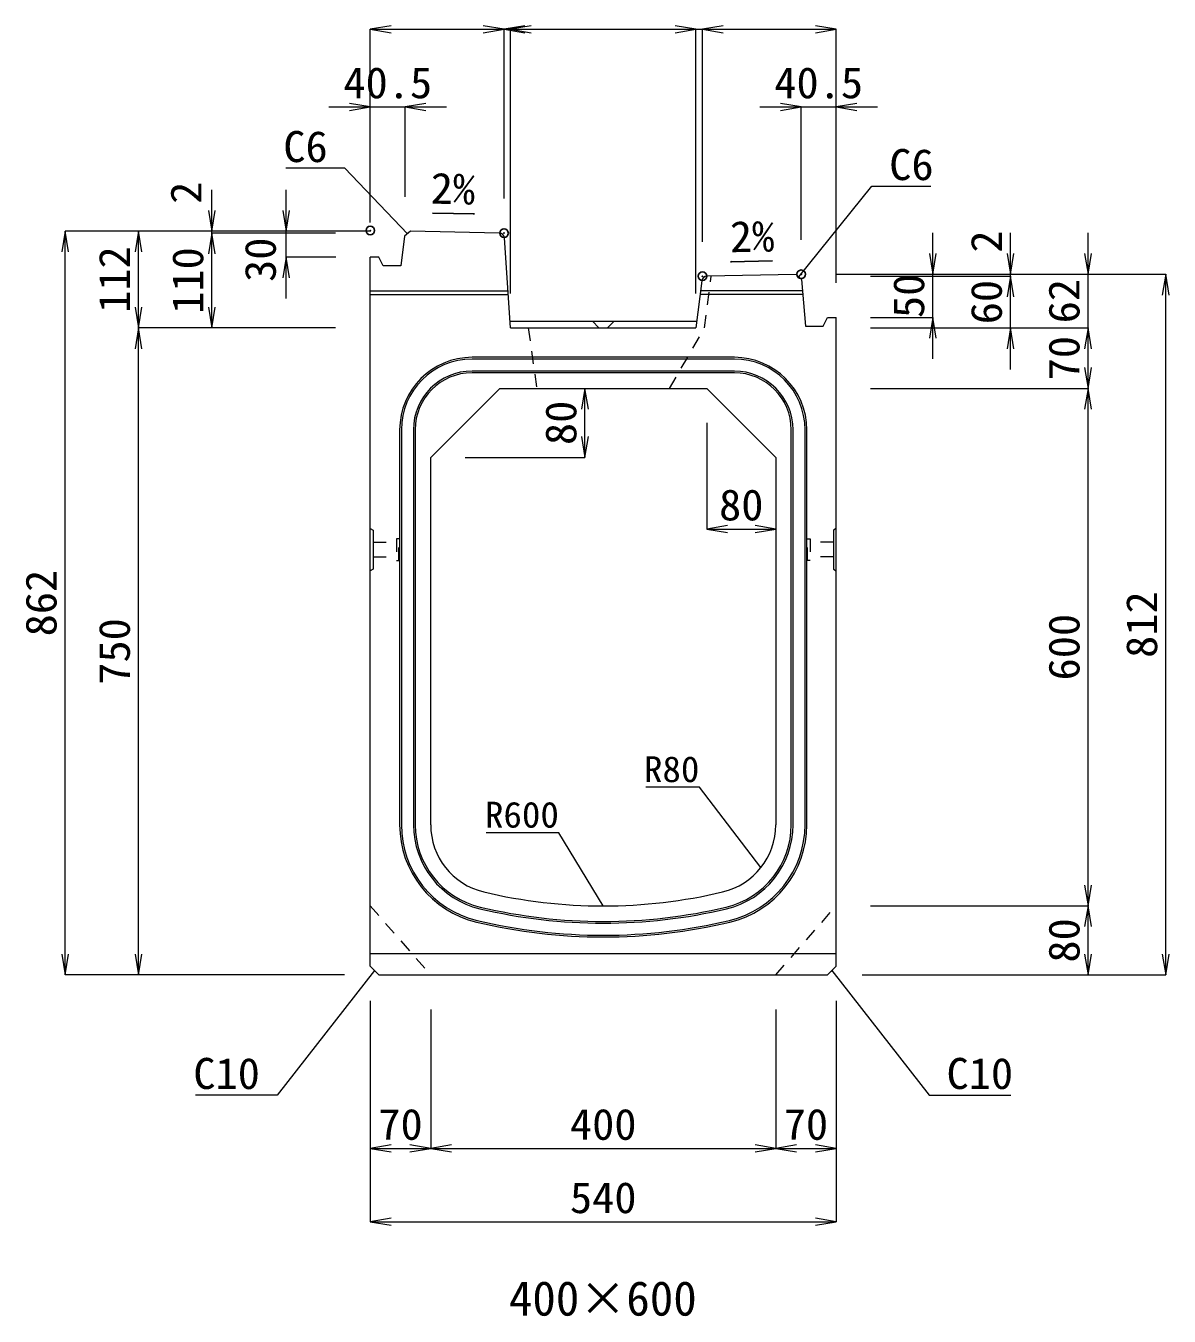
# Model space of a CAD drawing. Units: millimetres at full size, sheet at 1:20. Extents: x -1267 to 18002, y -8037 to 7143.
# Drawn here: x 12765 to 14091, y -5104 to -3608 of the extents above; entities that cross this region are included whole.
import ezdxf
from ezdxf.enums import TextEntityAlignment as Align

# ---------------------------------------------------------------- set-up
doc = ezdxf.new("R2010")
doc.units = ezdxf.units.MM
doc.header["$LTSCALE"] = 20
doc.header["$PDMODE"] = 32
doc.header["$PDSIZE"] = 10
doc.linetypes.add('USER1', pattern=[1.35, 0.75, -0.6])
for name, color, linetype, lineweight in [('インサート', 3, 'USER1', 9), ('寸法線', 7, 'Continuous', 13), ('引出線', 4, 'Continuous', 13), ('排水孔', 30, 'USER1', 9), ('本体', 2, 'Continuous', 13), ('目地', 132, 'Continuous', 5)]:
    doc.layers.add(name, color=color, linetype=linetype, lineweight=lineweight)
doc.layers.add('作業エリア', color=11, linetype='Continuous')
doc.layers.add('文字', color=7, linetype='Continuous')
doc.styles.add('ＭＳ 明朝', font='')
doc.styles.get('ＭＳ 明朝').set_extended_font_data('MS Mincho')

# ---------------------------------------------------------------- blocks, each defined once
blk = doc.blocks.new('open_arrow')
at = {"color": 0, "linetype": 'Continuous', "lineweight": -2}
blk.add_lwpolyline([(7.5, 1.25), (0, 0), (7.5, -1.25)], dxfattribs=at)

msp = doc.modelspace()

# ---------------------------------------------------------------- linework, layer by layer
at = {"layer": 'インサート'}
for p, q in [((13197.64, -4203.31), (13194.64, -4203.31)), ((13194.64, -4203.31), (13194.64, -4228.31)), ((13197.64, -4228.31), (13197.64, -4203.31)), ((13671.24, -4203.31), (13674.24, -4203.31)), ((13671.24, -4228.31), (13671.24, -4203.31)), ((13674.24, -4203.31), (13674.24, -4228.31)), ((13167.64, -4207.31), (13194.64, -4207.31)), ((13167.64, -4207.31), (13167.64, -4224.31)), ((13701.24, -4207.31), (13674.24, -4207.31)), ((13701.24, -4207.31), (13701.24, -4224.31)), ((13167.64, -4224.31), (13194.64, -4224.31)), ((13194.64, -4228.31), (13197.64, -4228.31)), ((13674.24, -4228.31), (13671.24, -4228.31)), ((13701.24, -4224.31), (13674.24, -4224.31))]:
    msp.add_line(p, q, dxfattribs=at)
at = {"layer": '作業エリア'}
for p in [(13164.44, -3845.81), (13319.44, -3848.81), (13549.44, -3898.81), (13663.94, -3896.59)]:
    msp.add_point(p, dxfattribs=at)
at = {"layer": '寸法線'}
for p, q in [((13164.44, -3612.5), (13367.44, -3612.5)), ((13164.44, -3836.59), (13164.44, -3612.5)), ((13271.44, -3612.5), (13374.94, -3612.5)), ((13319.44, -3808.81), (13319.44, -3612.5)), ((13319.44, -3808.81), (13319.44, -3612.5)), ((13326.94, -3918.81), (13326.94, -3612.5)), ((13326.94, -3612.5), (13541.94, -3612.5)), ((13326.94, -3918.81), (13326.94, -3612.5)), ((13493.94, -3612.5), (13597.44, -3612.5)), ((13541.94, -3918.81), (13541.94, -3612.5)), ((13541.94, -3918.81), (13541.94, -3612.5)), ((13549.44, -3858.81), (13549.44, -3612.5)), ((13549.44, -3612.5), (13704.44, -3612.5)), ((13549.44, -3858.81), (13549.44, -3612.5)), ((13704.44, -3906.59), (13704.44, -3612.5)), ((13116.44, -3702.5), (13252.94, -3702.5)), ((13164.44, -3836.62), (13164.44, -3702.5)), ((13204.94, -3806.62), (13204.94, -3702.5)), ((13615.94, -3702.5), (13752.44, -3702.5)), ((13663.94, -3856.59), (13663.94, -3702.5)), ((13704.44, -3906.59), (13704.44, -3702.5)), ((12980.7, -3896.81), (12980.7, -3798.62)), ((13066.9, -3924.62), (13066.9, -3798.62)), ((12810.7, -4708.81), (12810.7, -3846.62)), ((13164.94, -3846.62), (12810.7, -3846.62)), ((12895.7, -3958.81), (12895.7, -3846.62)), ((13164.94, -3846.62), (12895.7, -3846.62)), ((13164.94, -3846.62), (12980.7, -3846.62)), ((12980.7, -3958.81), (12980.7, -3848.81)), ((13124.21, -3848.81), (12980.7, -3848.81)), ((13124.21, -3848.81), (12980.7, -3848.81)), ((13164.94, -3846.62), (13066.9, -3846.62)), ((13816.53, -3994.59), (13816.53, -3848.59)), ((13906.53, -3946.81), (13906.53, -3848.59)), ((13996.53, -4006.81), (13996.53, -3848.59)), ((13124.44, -3876.62), (13066.9, -3876.62)), ((13703.94, -3896.59), (13996.53, -3896.59)), ((13703.94, -3896.59), (13906.53, -3896.59)), ((13703.94, -3896.59), (14086.53, -3896.59)), ((13703.94, -3896.59), (13816.53, -3896.59)), ((13744.44, -3898.81), (13906.53, -3898.81)), ((13744.44, -3898.81), (13906.53, -3898.81)), ((13906.53, -4006.81), (13906.53, -3898.81)), ((14086.53, -4708.81), (14086.53, -3896.59)), ((13744.44, -3946.59), (13816.53, -3946.59)), ((12895.7, -4708.81), (12895.7, -3958.81)), ((13124.21, -3958.81), (12895.7, -3958.81)), ((13124.21, -3958.81), (12895.7, -3958.81)), ((13124.21, -3958.81), (12980.7, -3958.81)), ((13744.44, -3958.81), (13996.53, -3958.81)), ((13744.44, -3958.81), (13996.53, -3958.81)), ((13744.44, -3958.81), (13906.53, -3958.81)), ((13996.53, -4028.81), (13996.53, -3958.81)), ((13413.29, -4108.81), (13413.29, -4028.81)), ((13744.44, -4028.81), (13996.53, -4028.81)), ((13744.44, -4028.81), (13996.53, -4028.81)), ((13996.53, -4628.81), (13996.53, -4028.81)), ((13554.44, -4068.81), (13554.44, -4191.89)), ((13274.44, -4108.81), (13413.29, -4108.81)), ((13554.44, -4191.89), (13634.44, -4191.89)), ((13744.44, -4628.81), (13996.53, -4628.81)), ((13744.44, -4628.81), (13996.53, -4628.81)), ((13996.53, -4708.81), (13996.53, -4628.81)), ((13134.44, -4708.81), (12810.7, -4708.81)), ((13134.44, -4708.81), (12895.7, -4708.81)), ((13734.44, -4708.81), (14086.53, -4708.81)), ((13734.44, -4708.81), (13996.53, -4708.81)), ((13164.44, -4738.81), (13164.44, -4909.96)), ((13164.44, -4738.81), (13164.44, -4994.96)), ((13704.44, -4738.81), (13704.44, -4909.96)), ((13704.44, -4738.81), (13704.44, -4994.96)), ((13234.44, -4748.81), (13234.44, -4909.96)), ((13234.44, -4748.81), (13234.44, -4909.96)), ((13634.44, -4748.81), (13634.44, -4909.96)), ((13634.44, -4748.81), (13634.44, -4909.96)), ((13164.44, -4909.96), (13234.44, -4909.96)), ((13234.44, -4909.96), (13634.44, -4909.96)), ((13634.44, -4909.96), (13704.44, -4909.96)), ((13164.44, -4994.96), (13704.44, -4994.96))]:
    msp.add_line(p, q, dxfattribs=at)
at = {"layer": '引出線'}
for points in [[(13207.57, -3849.62), (13135.03, -3773.65), (13066.69, -3773.65)], [(13661.19, -3899.64), (13745.95, -3794.53), (13814.3, -3794.53)], [(13285.38, -3826.53), (13236.64, -3825.55), (13285.39, -3826.53)], [(13581.93, -3881.94), (13630.64, -3880.96), (13581.89, -3881.94)], [(13617.2, -4584.38), (13545.94, -4491.27), (13483.71, -4491.27)], [(13434.44, -4628.81), (13383.07, -4544.06), (13298.9, -4544.06)], [(13169.44, -4703.81), (13056.46, -4848.24), (12961.79, -4848.24)], [(13699.44, -4703.81), (13812.42, -4848.24), (13907.09, -4848.24)]]:
    msp.add_lwpolyline(points, dxfattribs=at)
at = {"layer": '排水孔'}
for p, q in [((13551.94, -3958.81), (13559.46, -3898.61)), ((13347.44, -3958.81), (13357.44, -4028.81)), ((13421.94, -3950.81), (13429.44, -3958.81)), ((13439.44, -3958.81), (13446.94, -3950.81)), ((13511.44, -4028.81), (13551.94, -3958.81))]:
    msp.add_line(p, q, dxfattribs=at)
at = {"layer": '本体'}
for p, q in [((13204.19, -3852.54), (13199.94, -3886.59)), ((13210.94, -3846.71), (13204.19, -3852.54)), ((13174.44, -3876.59), (13164.44, -3876.59)), ((13164.44, -4698.81), (13164.44, -3876.59)), ((13179.44, -3886.59), (13174.44, -3876.59)), ((13199.94, -3886.59), (13179.44, -3886.59)), ((13657.94, -3896.71), (13554.63, -3898.7)), ((13657.94, -3896.71), (13664.44, -3902.57)), ((13664.44, -3902.57), (13668.94, -3956.59)), ((13689.44, -3956.59), (13694.44, -3946.59)), ((13694.44, -3946.59), (13704.44, -3946.59)), ((13704.44, -4698.81), (13704.44, -3946.59)), ((13326.94, -3958.81), (13541.94, -3958.81)), ((13668.94, -3956.59), (13689.44, -3956.59)), ((13234.44, -4108.81), (13314.44, -4028.81)), ((13314.44, -4028.81), (13554.44, -4028.81)), ((13554.44, -4028.81), (13634.44, -4108.81)), ((13234.44, -4534.77), (13234.44, -4108.81)), ((13634.44, -4108.81), (13634.44, -4534.77)), ((13174.44, -4708.81), (13164.44, -4698.81)), ((13174.44, -4708.81), (13694.44, -4708.81)), ((13694.44, -4708.81), (13704.44, -4698.81))]:
    msp.add_line(p, q, dxfattribs=at)
at = {"layer": '本体', "lineweight": 20}
for p, q in [((13313.94, -3848.7), (13210.94, -3846.71)), ((13326.94, -3958.81), (13319.81, -3854.29)), ((13548.79, -3903.96), (13541.94, -3958.81))]:
    msp.add_line(p, q, dxfattribs=at)
at = {"layer": '本体', "lineweight": 9}
for p, q in [((13326.39, -3950.81), (13542.94, -3950.81)), ((13164.44, -4191.31), (13167.64, -4193.31)), ((13167.64, -4193.31), (13167.64, -4238.31)), ((13704.44, -4191.31), (13701.24, -4193.31)), ((13701.24, -4193.31), (13701.24, -4238.31)), ((13167.64, -4238.31), (13164.44, -4240.31)), ((13701.24, -4238.31), (13704.44, -4240.31)), ((13164.44, -4683.81), (13704.44, -4683.81))]:
    msp.add_line(p, q, dxfattribs=at)
at = {"layer": '本体', "linetype": 'USER1', "lineweight": 9}
for p, q in [((13164.44, -4628.81), (13234.44, -4708.81)), ((13634.44, -4708.81), (13704.44, -4628.81))]:
    msp.add_line(p, q, dxfattribs=at)
at = {"layer": '本体', "lineweight": 20}
msp.add_arc((13313.83, -3854.7), 6, 3.90049, 88.89119, dxfattribs=at)
at = {"layer": '本体'}
for centre, radius, start, end in [((13554.75, -3904.7), 6, 91.10881, 172.87498), ((13314.44, -4534.77), 80, 180, 256.65764), ((13554.44, -4534.77), 80, 283.34236, 0), ((13434.44, -4028.81), 600, 256.65764, 283.34236)]:
    msp.add_arc(centre, radius, start, end, dxfattribs=at)
at = {"layer": '目地'}
for p, q in [((13164.44, -3915.81), (13324.01, -3915.81)), ((13665.54, -3915.81), (13547.31, -3915.81)), ((13164.44, -3919.81), (13324.28, -3919.81)), ((13665.87, -3919.81), (13546.81, -3919.81)), ((13586.44, -3992.81), (13282.44, -3992.81)), ((13586.44, -3994.81), (13282.44, -3994.81)), ((13586.44, -4008.81), (13282.44, -4008.81)), ((13586.44, -4010.81), (13282.44, -4010.81)), ((13198.44, -4076.81), (13198.44, -4534.77)), ((13200.44, -4076.81), (13200.44, -4534.77)), ((13214.44, -4076.81), (13214.44, -4534.77)), ((13216.44, -4076.81), (13216.44, -4534.77)), ((13652.44, -4534.77), (13652.44, -4076.81)), ((13654.44, -4534.77), (13654.44, -4076.81)), ((13668.44, -4534.77), (13668.44, -4076.81)), ((13670.44, -4534.77), (13670.44, -4076.81))]:
    msp.add_line(p, q, dxfattribs=at)
for centre, radius, start, end in [((13282.44, -4076.81), 84, 90, 180), ((13586.44, -4076.81), 84, 0, 90), ((13282.44, -4076.81), 82, 90, 180), ((13282.44, -4076.81), 68, 90, 180), ((13586.44, -4076.81), 82, 0, 90), ((13586.44, -4076.81), 68, 0, 90), ((13282.44, -4076.81), 66, 90, 180), ((13586.44, -4076.81), 66, 0, 90), ((13314.44, -4534.77), 116, 180, 256.65764), ((13314.44, -4534.77), 114, 180, 256.65764), ((13314.44, -4534.77), 100, 180, 256.65764), ((13314.44, -4534.77), 98, 180, 256.65764), ((13554.44, -4534.77), 98, 283.34236, 0), ((13554.44, -4534.77), 100, 283.34236, 0), ((13554.44, -4534.77), 114, 283.34236, 0), ((13554.44, -4534.77), 116, 283.34236, 0), ((13434.44, -4028.81), 620, 256.65764, 283.34236), ((13434.44, -4028.81), 618, 256.65764, 283.34236), ((13434.44, -4028.81), 636, 256.65764, 283.34236), ((13434.44, -4028.81), 634, 256.65764, 283.34236)]:
    msp.add_arc(centre, radius, start, end, dxfattribs=at)

# ---------------------------------------------------------------- block references
at = {"layer": '寸法線', "xscale": 3.2, "yscale": 3.2}
for p in [(13164.44, -3612.5), (13319.44, -3612.5), (13326.94, -3612.5), (13326.94, -3612.5), (13549.44, -3612.5), (13549.44, -3612.5), (13204.94, -3702.5), (13704.44, -3702.5), (13554.44, -4191.89), (13164.44, -4909.96), (13234.44, -4909.96), (13634.44, -4909.96), (13164.44, -4994.96)]:
    msp.add_blockref('open_arrow', p, dxfattribs=at)
for p, rotation in [((13319.44, -3612.5), 180), ((13541.94, -3612.5), 180), ((13541.94, -3612.5), 180), ((13704.44, -3612.5), 180), ((13164.44, -3702.5), 180), ((13663.94, -3702.5), 180), ((12980.7, -3846.62), 90), ((13066.9, -3846.62), 90), ((12810.7, -3846.62), 270), ((12895.7, -3846.62), 270), ((12980.7, -3848.81), 270), ((12980.7, -3848.81), 270), ((13816.53, -3896.59), 90), ((13906.53, -3896.59), 90), ((13996.53, -3896.59), 90), ((13066.9, -3876.62), 270), ((13906.53, -3898.81), 270), ((13906.53, -3898.81), 270), ((14086.53, -3896.59), 270), ((12895.7, -3958.81), 90), ((12980.7, -3958.81), 90), ((13816.53, -3946.59), 270), ((12895.7, -3958.81), 270), ((13906.53, -3958.81), 270), ((13996.53, -3958.81), 270), ((13996.53, -3958.81), 270), ((13996.53, -4028.81), 90), ((13413.29, -4028.81), 270), ((13996.53, -4028.81), 270), ((13413.29, -4108.81), 90), ((13634.44, -4191.89), 180), ((13996.53, -4628.81), 90), ((13996.53, -4628.81), 270), ((12810.7, -4708.81), 90), ((12895.7, -4708.81), 90), ((13996.53, -4708.81), 90), ((14086.53, -4708.81), 90), ((13234.44, -4909.96), 180), ((13634.44, -4909.96), 180), ((13704.44, -4909.96), 180), ((13704.44, -4994.96), 180)]:
    msp.add_blockref('open_arrow', p, dxfattribs=dict(at, rotation=rotation))
at = {"layer": '引出線'}
for p, xscale, yscale, rotation in [((13285.38, -3826.53), 0.16, 0.16, 178.9), ((13207.57, -3849.62), 0.16, 0.16, 133.7), ((13581.93, -3881.94), 0.16, 0.16, 1.1), ((13661.19, -3899.64), 0.16, 0.16, 51.1), ((13617.2, -4584.38), 0.133, 0.133, 127.4), ((13434.44, -4628.81), 0.133, 0.133, 121.2), ((13169.44, -4703.81), 0.16, 0.16, 232), ((13699.44, -4703.81), 0.16, 0.16, 308)]:
    msp.add_blockref('open_arrow', p, dxfattribs=dict(at, xscale=xscale, yscale=yscale, rotation=rotation))

# ---------------------------------------------------------------- texts
at = {"layer": '寸法線', "style": 'ＭＳ 明朝', "width": 1.05}
for s, p in [('40.5', (13184.69, -3674.5)), ('40.5', (13684.19, -3674.5)), ('80', (13594.44, -4163.89)), ('70', (13199.44, -4881.96)), ('400', (13434.44, -4881.96)), ('70', (13669.44, -4881.96)), ('540', (13434.44, -4966.96))]:
    msp.add_text(s, height=36.03, dxfattribs=at).set_placement(p, align=Align.MIDDLE_CENTER)
for s, p in [('2', (12950.7, -3802.04)), ('30', (13036.9, -3879.71)), ('2', (13878.53, -3858.58)), ('112', (12867.7, -3902.71)), ('110', (12952.7, -3903.81)), ('50', (13788.53, -3921.59)), ('60', (13878.53, -3928.81)), ('62', (13968.53, -3927.7)), ('70', (13968.53, -3993.81)), ('80', (13385.29, -4068.81)), ('862', (12782.7, -4277.71)), ('812', (14058.53, -4302.7)), ('600', (13968.53, -4328.81)), ('750', (12867.7, -4333.81)), ('80', (13968.53, -4668.81))]:
    msp.add_text(s, height=36.03, rotation=90, dxfattribs=at).set_placement(p, align=Align.MIDDLE_CENTER)
at = {"layer": '引出線', "style": 'ＭＳ 明朝', "width": 1.05}
for s, height, p in [('C6', 36.03, (13115.03, -3730.45)), ('R80', 30.02, (13545.94, -4455.27)), ('R600', 30.02, (13383.07, -4508.06)), ('C10', 36.03, (13036.46, -4805.04))]:
    msp.add_text(s, height=height, dxfattribs=at).set_placement(p, align=Align.TOP_RIGHT)
for s, p in [('C6', (13765.95, -3751.33)), ('C10', (13832.42, -4805.04))]:
    msp.add_text(s, height=36.03, dxfattribs=at).set_placement(p, align=Align.TOP_LEFT)
msp.add_text('2%', height=36.03, rotation=358.854, dxfattribs=at).set_placement((13286.32, -3779.64), align=Align.TOP_RIGHT)
msp.add_text('2%', height=36.03, rotation=1.146, dxfattribs=at).set_placement((13580.95, -3835.04), align=Align.TOP_LEFT)
at = {"layer": '文字', "style": 'ＭＳ 明朝'}
msp.add_text('400×600', height=40.03, dxfattribs=at).set_placement((13433.96, -5083.78), align=Align.MIDDLE_CENTER)

doc.saveas('drawing.dxf')
